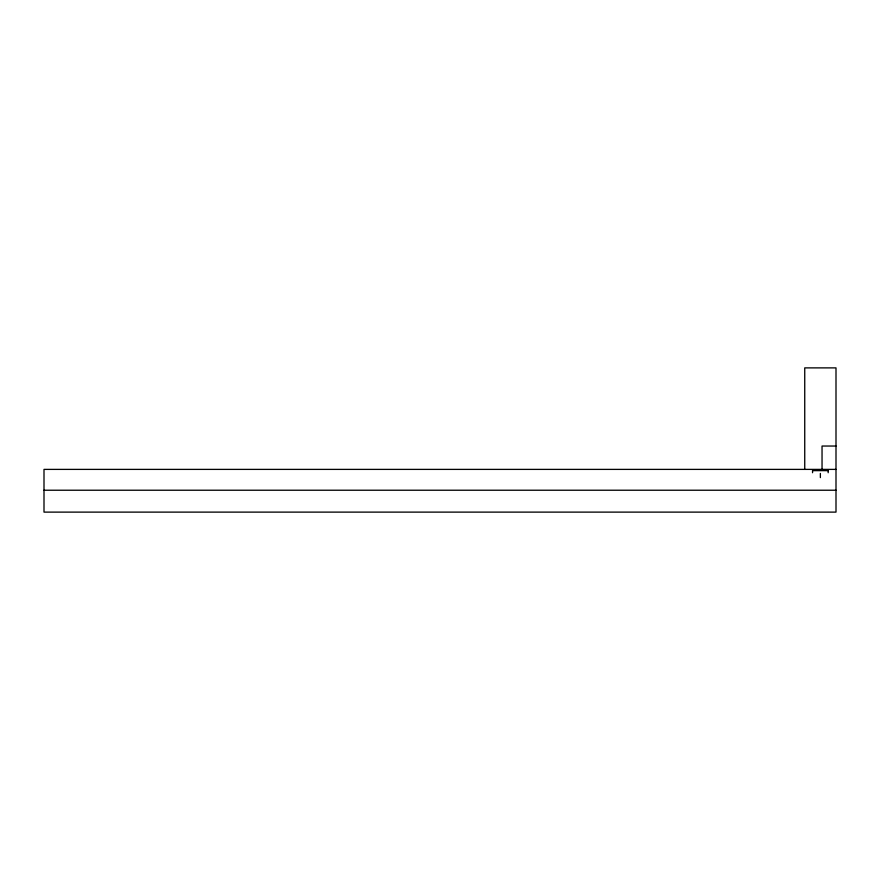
<?xml version="1.0" encoding="UTF-8"?>
<svg xmlns="http://www.w3.org/2000/svg" width="880" height="880" viewBox="0 0 880 880"><rect width="100%" height="100%" fill="white"/><g stroke="black" fill="none" stroke-linecap="round" stroke-linejoin="round"><path stroke-width="1.32" d="M836 446.039L822.041 446.039L822.041 469.392M836 469.392L44 469.392L44 512.116L836 512.116L836 367.884L804.738 367.884L804.738 469.392M812.548 470.635L828.179 470.635M44 490.226L836 490.226M828.179 470.536L828.179 472.725M820.369 473.44L820.369 477.609M812.548 470.536L812.548 472.725"/></g></svg>
